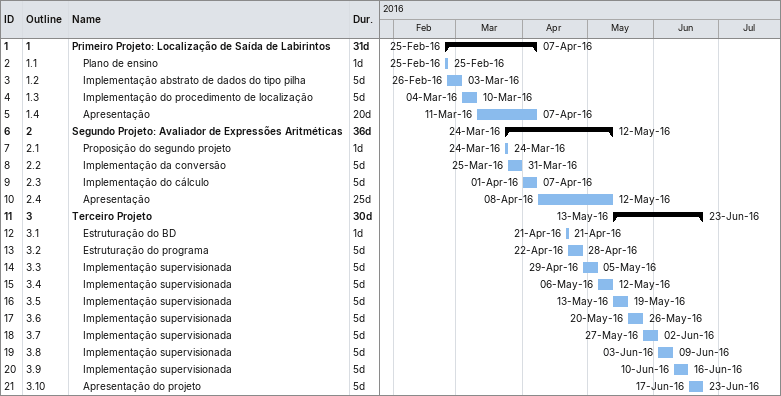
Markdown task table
| ID | WBS | Task | Duration | Start | Finish |
|---|---|---|---|---|---|
| 1 | 1 | **Primeiro Projeto: Localização de Saída de Labirintos** | 31d | 2016-02-25 | 2016-04-07 |
| 2 | 1.1 | Plano de ensino | 1d | 2016-02-25 | 2016-02-25 |
| 3 | 1.2 | Implementação abstrato de dados do tipo pilha | 5d | 2016-02-26 | 2016-03-03 |
| 4 | 1.3 | Implementação do procedimento de localização | 5d | 2016-03-04 | 2016-03-10 |
| 5 | 1.4 | Apresentação | 20d | 2016-03-11 | 2016-04-07 |
| 6 | 2 | **Segundo Projeto: Avaliador de Expressões Aritméticas** | 36d | 2016-03-24 | 2016-05-12 |
| 7 | 2.1 | Proposição do segundo projeto | 1d | 2016-03-24 | 2016-03-24 |
| 8 | 2.2 | Implementação da conversão | 5d | 2016-03-25 | 2016-03-31 |
| 9 | 2.3 | Implementação do cálculo | 5d | 2016-04-01 | 2016-04-07 |
| 10 | 2.4 | Apresentação | 25d | 2016-04-08 | 2016-05-12 |
| 11 | 3 | **Terceiro Projeto** | 30d | 2016-05-13 | 2016-06-23 |
| 12 | 3.1 | Estruturação do BD | 1d | 2016-04-21 | 2016-04-21 |
| 13 | 3.2 | Estruturação do programa | 5d | 2016-04-22 | 2016-04-28 |
| 14 | 3.3 | Implementação supervisionada | 5d | 2016-04-29 | 2016-05-05 |
| 15 | 3.4 | Implementação supervisionada | 5d | 2016-05-06 | 2016-05-12 |
| 16 | 3.5 | Implementação supervisionada | 5d | 2016-05-13 | 2016-05-19 |
| 17 | 3.6 | Implementação supervisionada | 5d | 2016-05-20 | 2016-05-26 |
| 18 | 3.7 | Implementação supervisionada | 5d | 2016-05-27 | 2016-06-02 |
| 19 | 3.8 | Implementação supervisionada | 5d | 2016-06-03 | 2016-06-09 |
| 20 | 3.9 | Implementação supervisionada | 5d | 2016-06-10 | 2016-06-16 |
| 21 | 3.10 | Apresentação do projeto | 5d | 2016-06-17 | 2016-06-23 |
